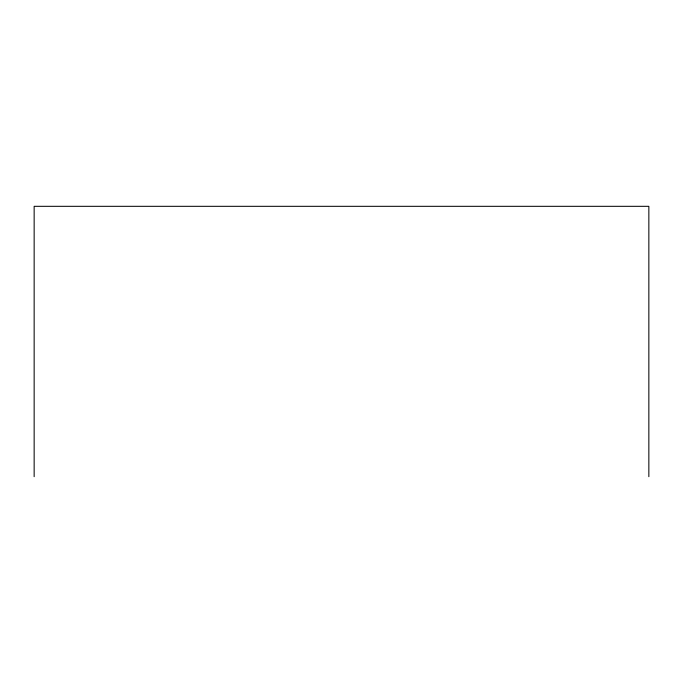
<?xml version="1.0" encoding="UTF-8"?>
<svg xmlns="http://www.w3.org/2000/svg" width="683" height="683" viewBox="0 0 683 683"><rect width="100%" height="100%" fill="white"/><g stroke="black" fill="none" stroke-linecap="round" stroke-linejoin="round"><path stroke-width="1.02" d="M648.85 476.683L648.85 206.317L34.15 206.317L34.15 476.683"/></g></svg>
